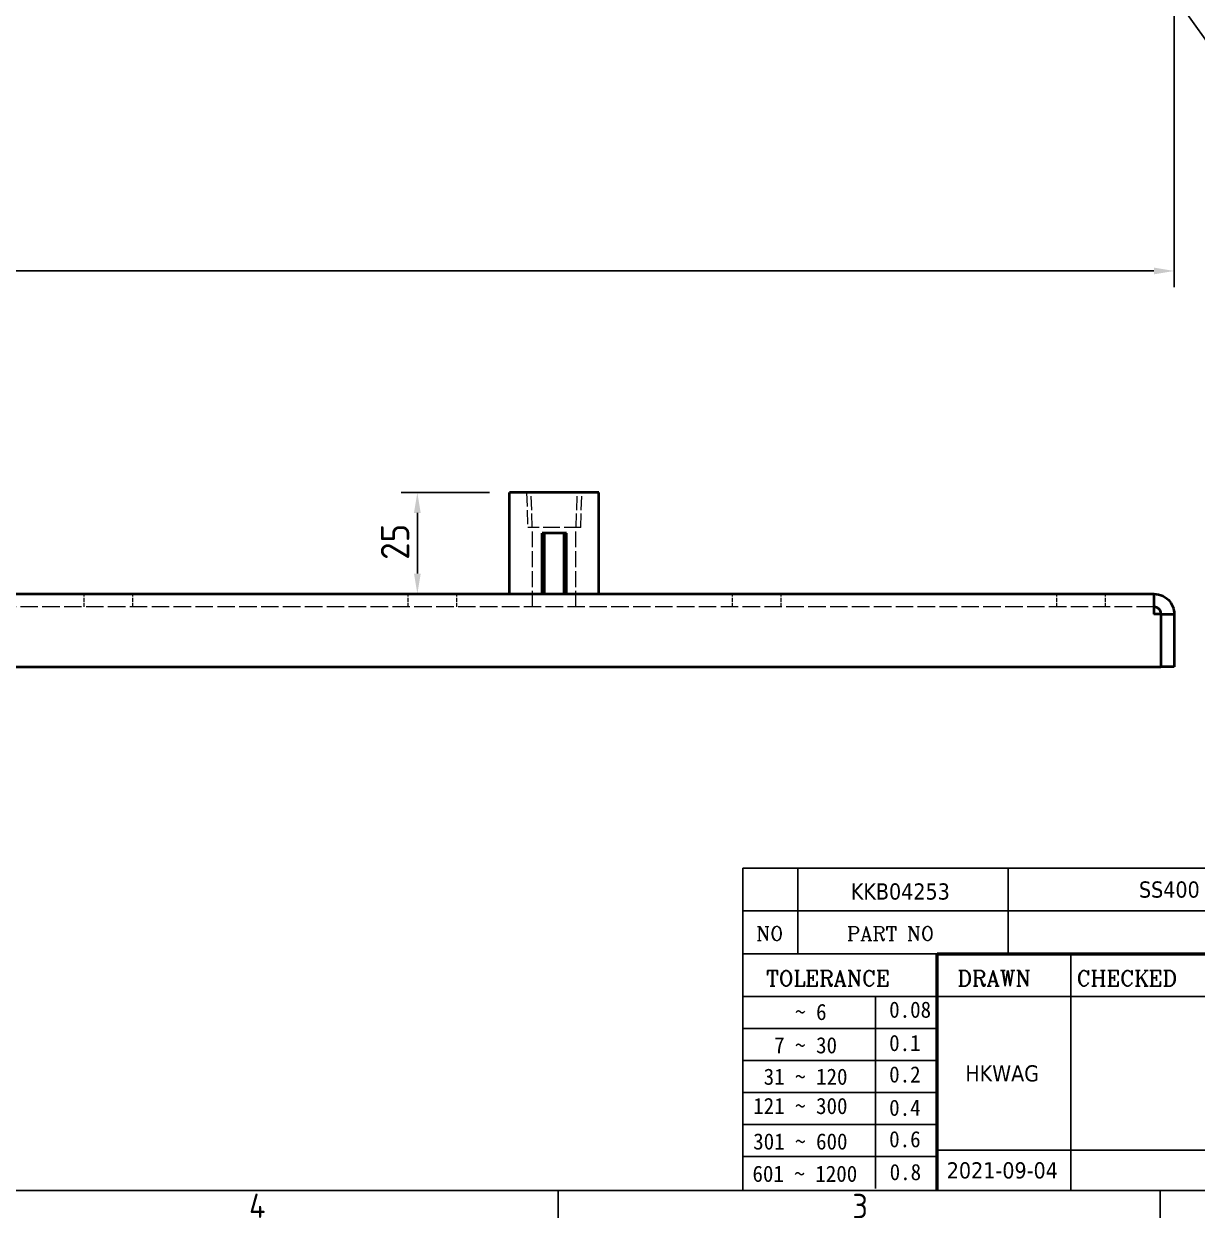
# Model space of a CAD drawing. Header units: millimetres. Extents: x 0 to 1188, y 0 to 840.
# Drawn here: x 610.6 to 900.1, y 13.2 to 307.9 of the extents above; entities that cross this region are included whole.
import ezdxf
from ezdxf.enums import TextEntityAlignment as Align

# ---------------------------------------------------------------- set-up
doc = ezdxf.new("R2010")
doc.units = ezdxf.units.MM
doc.header["$LTSCALE"] = 2
doc.linetypes.add('DASHED', pattern=[0.2067, 0.1654, -0.0413])
doc.layers.get('0').update_dxf_attribs({"color": 3, "lineweight": 25})
for name, color, linetype, lineweight in [('가려진 것(ISO)', 2, 'DASHED', 18), ('가시적인 것(ISO)', 3, 'Continuous', 40), ('가시적인 좁은 것(ISO)', 3, 'Continuous', 35), ('경계(ISO)', 7, 'Continuous', 25), ('기호(ISO)', 5, 'Continuous', 25), ('제목(ISO)', 5, 'Continuous', 50), ('치수(ISO)', 2, 'Continuous', 25)]:
    doc.layers.add(name, color=color, linetype=linetype, lineweight=lineweight)
doc.styles.add('HAN_291', font='')
doc.styles.add('RC_284', font='ROMANC.shx')
doc.styles.add('RC_287', font='ROMANC.shx')
doc.styles.add('문자 텍스트_M2B', font='isocp.shx')
doc.styles.add('치수 텍스트_PSTEK_POSCO', font='isocp.shx')
doc.styles.add('텍스트 스타일198', font='tahoma.ttf')
doc.styles.get('HAN_291').set_extended_font_data('GulimChe')
doc.dimstyles.new('치수_PSTEK_POSCO', dxfattribs={"dimscale": 2, "dimtxt": 3.5, "dimasz": 2.5, "dimexe": 2, "dimexo": 2.5, "dimgap": 1, "dimtad": 1, "dimrnd": 1e-08, "dimdsep": 46, "dimtxsty": '치수 텍스트_PSTEK_POSCO', "dimcen": 0.09, "dimdle": 10, "dimclrd": 7, "dimclre": 7, "dimclrt": 2, "dimadec": 1, "dimazin": 2, "dimtfac": 1, "dimtmove": 0, "dimatfit": 3, "dimfxl": 0, "dimtolj": 1, "dimlwd": -1, "dimlwe": -1, "dimarcsym": 0})
doc.dimstyles.new('치수_PSTEK_POSCO$7', dxfattribs={"dimscale": 2, "dimtxt": 3.5, "dimasz": 2.5, "dimexe": 2, "dimexo": 2.5, "dimgap": 1, "dimtad": 1, "dimrnd": 1e-08, "dimdsep": 46, "dimtxsty": '치수 텍스트_PSTEK_POSCO', "dimcen": 0.09, "dimdle": 10, "dimclrd": 7, "dimclre": 7, "dimclrt": 2, "dimadec": 1, "dimazin": 2, "dimtfac": 1, "dimtmove": 0, "dimatfit": 3, "dimfxl": 0, "dimtolj": 1, "dimlwd": -1, "dimlwe": -1, "dimarcsym": 0})

# ---------------------------------------------------------------- blocks, each defined once
blk = doc.blocks.new('경계 Default Border')
at = {"layer": '경계(ISO)'}
for p, q in [((371.25, 10), (371.25, 6.599999666213989)), ((445.4999923706055, 10), (445.4999923706055, 6.599999666213989))]:
    blk.add_line(p, q, dxfattribs=at)
at = {"layer": '경계(ISO)', "flags": 128}
blk.add_lwpolyline([(10, 10), (10, 410), (584.0000152587891, 410), (584.0000152587891, 10), (10, 10)], dxfattribs=at)
at = {"layer": '경계(ISO)', "color": 2, "char_height": 3.00000011920929, "attachment_point": 7, "style": '문자 텍스트_M2B'}
for s, insert in [('4', (333.0984701308117, 6.59999988079071)), ('3', (407.5435395229536, 6.57139439638704))]:
    blk.add_mtext(s, dxfattribs=dict(at, insert=insert))
blk = doc.blocks.new('제목 블록 PSTEK')
at = {"color": 180}
for p, q in [((182.475792979055, 11.79100474011392), (182.4757929790549, 51.56524660363496)), ((182.4757929790549, 51.56524660363496), (372.4757929537551, 51.56524660363496)), ((189.2651435055721, 51.56524660363496), (189.2651435055722, 41.00524660363494)), ((215.2152739891528, 41.00524660363494), (215.2152739891528, 51.56524660363496)), ((182.475792979055, 46.2852466036349), (372.4757929537551, 46.28524660363492)), ((182.475792979055, 41.00524660363493), (206.451475290024, 41.00524660363493)), ((222.9401812389276, 11.79100474011392), (222.9401812389276, 41.00524660363494)), ((182.475792979055, 35.72524660363497), (206.451475290024, 35.72524660363497)), ((198.8621818849491, 12.02524660363491), (198.8621818849491, 35.72524660363497)), ((206.451475290024, 35.72524660363497), (372.4757929537551, 35.72524660363497)), ((182.475792979055, 31.77524660363492), (206.451475290024, 31.77524660363492)), ((182.475792979055, 27.82524660363487), (206.451475290024, 27.82524660363487)), ((182.475792979055, 23.87524660363505), (206.451475290024, 23.87524660363505)), ((182.475792979055, 19.92524660363478), (206.451475290024, 19.92524660363478)), ((206.451475290024, 16.74100474011396), (255.9175931367359, 16.74100474011396)), ((182.475792979055, 15.97524660363496), (206.451475290024, 15.97524660363496)), ((182.475792979055, 11.79100474011392), (372.4757929537551, 11.79100474011389))]:
    blk.add_line(p, q, dxfattribs=at)
at = {"color": 7, "lineweight": 50}
for p, q in [((206.4514752900237, 11.79100474011392), (206.4514752900237, 41.00524660363494)), ((206.451475290024, 41.00524660363494), (372.4757929537551, 41.00524660363496))]:
    blk.add_line(p, q, dxfattribs=at)
at = {"layer": '제목(ISO)', "lineweight": 18}
blk.add_line((182.475792979055, 35.72500474011393), (182.475792979055, 11.79100474011392), dxfattribs=at)
at = {"color": 2}
for s, height, style, p in [('NO', 1.742399930953979, 'RC_284', (184.135398793432, 42.62317362549192)), ('PART NO', 1.742399930953979, 'RC_284', (195.3359407378685, 42.62317362549192)), (' TOLERANCE', 1.899999976158142, 'RC_287', (184.0872874387979, 37.00893196870329)), ('DRAWN', 1.899999976158142, 'RC_287', (208.9766620976279, 37.00893196870329)), ('CHECKED', 1.899999976158142, 'RC_287', (223.6856844514997, 37.00893196870329)), ('    ~ 6', 2.000000029802322, 'HAN_291', (183.7721304966814, 32.8176515608431)), ('0.08', 2.000000029802322, 'HAN_291', (200.5467345600617, 33.09873600004101)), ('0.1', 2.000000029802322, 'HAN_291', (200.5467345600617, 28.98646558742206)), ('  7 ~ 30', 2.000000029802322, 'HAN_291', (183.7721304966814, 28.70538114822415)), (' 31 ~ 120', 2.000000029802322, 'HAN_291', (183.7721304966814, 24.82628181916237)), ('0.2', 2.000000029802322, 'HAN_291', (200.5467345600617, 25.10736625836028)), ('121 ~ 300', 2.000000029802322, 'HAN_291', (183.7721304966814, 21.21401206133254)), ('0.4', 2.000000029802322, 'HAN_291', (200.5467345600617, 20.99509650053045)), ('301 ~ 600', 2.000000029802322, 'HAN_291', (183.7721304966814, 16.83491273227077)), ('0.6', 2.000000029802322, 'HAN_291', (200.5467345600617, 17.11599717146868)), ('601 ~ 1200', 2.000000029802322, 'HAN_291', (183.6802025156883, 12.84759660881125)), ('0.8', 2.000000029802322, 'HAN_291', (200.6097246063884, 13.05732192299702))]:
    blk.add_text(s, height=height, dxfattribs=dict(at, style=style)).set_placement(p)
at = {"layer": '제목(ISO)', "color": 7, "style": '텍스트 스타일198'}
for tag, p in [('설명_001', (231.3640608244076, 47.92245856837096)), ('재질_001', (291.700959055687, 47.92591818687281)), ('4._COLOR_001', (316.1889221240054, 48.09784565642323)), ('질량\\P3;_001', (350.3153600647622, 48.1643332325385)), ('부품_번호_001', (195.8125351691155, 47.68004260673702)), ("3._Q'TY_001", (312.7051684940307, 47.92188863680521)), ('1._MODEL_NAME_001', (325.2668051922139, 37.52172745615292)), ('제목_001', (337.0238793324635, 32.12134217035067)), ('부품_번호_001', (334.4717754223474, 26.8052465951949)), ('설계자_001', (209.9396160013646, 25.23446884679021)), ('프로젝트_001', (270.0764313937971, 16.70893296763225)), ('시트_크기_001', (260.7896290458918, 14.81730632141838)), ('작성_날짜_001', (207.6508315629738, 13.26600473167383)), ('프로젝트_002', (274.901222117311, 13.27972749742546))]:
    blk.add_attdef(tag, p, '', height=2.000000029802322, dxfattribs=at)
for tag, p in [('점검자', (231.1845342133799, 26.23312567187446)), ('엔지니어링_승인자', (247.673240162284, 26.23312567187446)), ('점검_날짜', (231.1845342133799, 14.26600474011394)), ('엔지니어링_승인_날짜', (247.6732401622839, 14.26600474011394))]:
    blk.add_attdef(tag, text='', height=2.000000029802322, dxfattribs=at).set_placement(p, align=Align.MIDDLE_CENTER)
blk = doc.blocks.new('*D52')
at = {"layer": 'Defpoints', "color": 0, "transparency": 16777216}
for p in [(128.4831490936066, 319.3149772124746), (894.4831490936074, 319.314977212475), (894.4831490936074, 246.9214202661636)]:
    blk.add_point(p, dxfattribs=at)
at = {"layer": '치수(ISO)', "color": 7, "transparency": 16777216}
for p, q in [((128.4831490936066, 314.3149772124746), (128.4831490936066, 242.9214202661636)), ((894.4831490936074, 314.314977212475), (894.4831490936074, 242.9214202661636)), ((133.4831490936066, 246.9214202661636), (889.4831490936074, 246.9214202661636))]:
    blk.add_line(p, q, dxfattribs=at)
for points in [[(133.4831490936066, 247.754753599497), (133.4831490936066, 246.0880869328303), (128.4831490936066, 246.9214202661636)], [(889.4831490936074, 247.754753599497), (889.4831490936074, 246.0880869328303), (894.4831490936074, 246.9214202661636)]]:
    blk.add_solid(points, dxfattribs=at)
at = {"layer": '치수(ISO)', "color": 2, "transparency": 16777216, "insert": (500.009527046363, 252.4214202661636), "char_height": 7, "attachment_point": 4, "style": '치수 텍스트_PSTEK_POSCO'}
blk.add_mtext('\\A1;766', dxfattribs=at)
blk = doc.blocks.new('*D56')
at = {"layer": 'Defpoints', "color": 0, "transparency": 16777216}
for p in [(730.4831490935022, 192.2230000830382), (707.71594785772, 167.2230000829671), (710.3464143290901, 167.2230000829671)]:
    blk.add_point(p, dxfattribs=at)
at = {"layer": '치수(ISO)', "color": 7, "transparency": 16777216}
for p, q in [((725.4831490935022, 192.2230000830382), (703.71594785772, 192.2230000830382)), ((707.71594785772, 187.2230000830382), (707.71594785772, 172.2230000829671))]:
    blk.add_line(p, q, dxfattribs=at)
for points in [[(706.8826145243867, 187.2230000830382), (708.5492811910534, 187.2230000830382), (707.71594785772, 192.2230000830382)], [(706.8826145243867, 172.2230000829671), (708.5492811910534, 172.2230000829671), (707.71594785772, 167.2230000829671)]]:
    blk.add_solid(points, dxfattribs=at)
at = {"layer": '치수(ISO)', "color": 2, "transparency": 16777216, "insert": (702.215258881342, 175.6391473834161), "char_height": 7, "attachment_point": 4, "rotation": 90, "style": '치수 텍스트_PSTEK_POSCO'}
blk.add_mtext('\\A1;25', dxfattribs=at)

msp = doc.modelspace()

# ---------------------------------------------------------------- linework, layer by layer
at = {"layer": '가려진 것(ISO)', "ltscale": 10.4163064956665}
for p, q in [((734.6744967541438, 192.2230000830382), (734.9434951588262, 183.6150000830381)), ((736.0726490935024, 183.6150000830381), (735.8036506888197, 192.2230000830382)), ((746.8936490935025, 183.6150000830381), (747.1626474981849, 192.2230000830382)), ((748.0228030281785, 183.6150000830381), (748.2918014328609, 192.2230000830382))]:
    msp.add_line(p, q, dxfattribs=at)
at = {"layer": '가려진 것(ISO)', "ltscale": 12.42436408996582}
msp.add_line((748.0228030281785, 183.6150000830381), (734.9434951588262, 183.6150000830381), dxfattribs=at)
at = {"layer": '가려진 것(ISO)', "ltscale": 11.84808921813965}
for p, q in [((736.1236490935023, 164.0230000830382), (736.1236490935023, 183.6150000830381)), ((746.8426490935024, 164.0230000830382), (746.8426490935024, 183.6150000830381))]:
    msp.add_line(p, q, dxfattribs=at)
at = {"layer": '가려진 것(ISO)', "ltscale": 3.047414541244507}
for p, q in [((625.4831490935023, 164.0230000829728), (625.4831490935023, 167.2230000829728)), ((637.4831490935023, 164.0230000829728), (637.4831490935023, 167.2230000829727)), ((705.4831490935023, 164.0230000829727), (705.4831490935023, 167.2230000829726)), ((717.4831490935023, 164.0230000829727), (717.4831490935023, 167.2230000829726)), ((785.4831490935023, 164.0230000829726), (785.4831490935023, 167.2230000829726)), ((797.4831490935023, 164.0230000829726), (797.4831490935023, 167.2230000829726)), ((865.4831490935023, 164.0230000829725), (865.4831490935023, 167.2230000829725)), ((877.4831490935023, 164.0230000829725), (877.4831490935023, 167.2230000829725))]:
    msp.add_line(p, q, dxfattribs=at)
at = {"layer": '가려진 것(ISO)', "ltscale": 13.06240940093994}
msp.add_line((889.4831490935023, 164.0230000829669), (133.4831490935024, 164.0230000829677), dxfattribs=at)
at = {"layer": '가시적인 것(ISO)'}
for p, q in [((752.4831490935023, 192.2230000830382), (730.4831490935023, 192.2230000830382)), ((730.4831490935023, 167.2230000830381), (730.4831490935023, 192.2230000830382)), ((752.4831490935023, 167.223000083038), (752.4831490935024, 192.2230000830382)), ((744.4831490935023, 182.2230000830072), (738.4831490935023, 182.2230000830072)), ((738.4831490935023, 167.2230000830075), (738.4831490935023, 182.2230000830072)), ((744.4831490935023, 167.2230000830075), (744.4831490935023, 182.2230000830072)), ((133.4831490935024, 167.2230000829677), (889.4831490935023, 167.2230000829669)), ((891.212438415384, 162.223000082967), (889.4831490935028, 162.223000082967)), ((891.212438415384, 162.223000082967), (891.2124384153842, 149.2230000829661)), ((891.2831490935027, 149.2230000829658), (891.2831490935027, 162.2230000829668)), ((891.2831490935027, 162.2230000829668), (894.4831490935028, 162.223000082967)), ((894.4831490935028, 162.223000082967), (894.4831490935028, 149.2230000829659)), ((131.7538597716206, 149.2230000829661), (891.2124384153842, 149.2230000829661)), ((894.4831490935028, 149.2230000829659), (891.2831490935027, 149.2230000829658))]:
    msp.add_line(p, q, dxfattribs=at)
for points, knots in [([(889.4831490935024, 167.2230000829681), (889.4831490935032, 166.9340103813358), (889.483149093502, 166.5005258288879), (889.483149093502, 165.3181948011934), (889.483149093502, 164.926495690145), (889.4831490935021, 164.4882560011582), (889.4831490935021, 164.0230000638655)], [0, 0, 0, 0, 0.5750445892933156, 0.5750445892933156, 0.5750445892933156, 0.7655533801169538, 0.7655533801169538, 0.7655533801169538, 0.7655533801169538]), ([(889.4831490935023, 167.2230000829672), (890.9886123081546, 167.2230000829673), (892.4780101898336, 166.5005258285763), (893.4099505477091, 165.3181948004673), (893.718696745583, 164.9264956896045), (893.9683814653552, 164.4882560008721), (894.1479106167486, 164.0230000638677)], [0, 0, 0, 0, 0.5750445894110514, 0.5750445894110514, 0.5750445894110514, 0.7655533801166992, 0.7655533801166992, 0.7655533801166992, 0.7655533801166992]), ([(891.2831490935023, 162.2230000829675), (891.2831490935023, 162.9226761580077), (890.8350011345269, 163.6021457131174), (890.1918361074416, 163.8776186844201), (889.9686448607238, 163.9732133658984), (889.7259508145395, 164.0230000829673), (889.4831490935024, 164.0230000829673)], [-1, -1, -1, -1, -0.2576206272947585, -0.2576206272947585, -0.2576206272947585, 0, 0, 0, 0])]:
    msp.add_open_spline(points, degree=3, knots=knots, dxfattribs=at)
for points in [[(889.4831490935021, 164.0230000638655), (889.4831490935021, 163.450440228662), (889.4831490934976, 162.8367798985364), (889.4831490935028, 162.223000082967)], [(894.1479106167486, 164.0230000638677), (894.3688453177607, 163.4504402286638), (894.4831490935023, 162.8367798985378), (894.4831490935023, 162.2230000829675)]]:
    msp.add_open_spline(points, degree=3, dxfattribs=at)
at = {"layer": '가시적인 좁은 것(ISO)'}
for p, q in [((739.0821490935024, 182.2230000830072), (739.0821490935024, 167.2230000830075)), ((743.8841490935023, 167.2230000830075), (743.8841490935023, 182.2230000830072))]:
    msp.add_line(p, q, dxfattribs=at)

# ---------------------------------------------------------------- block references
at = {"xscale": 2, "yscale": 2, "zscale": 2}
msp.add_blockref('경계 Default Border', (0, 0), dxfattribs=at)
ref = msp.add_blockref('제목 블록 PSTEK', (423.0484140924897, -3.58200948022779), dxfattribs=dict(xscale=2, yscale=2, zscale=2))
ref.add_attrib('설계자_001', 'HKWAG', (842.9276460952188, 46.88692821335263), dxfattribs={"layer": '제목(ISO)', "color": 7, "height": 4.000000059604645, "style": '텍스트 스타일198'})
ref.add_attrib('작성_날짜_001', '2021-09-04', (838.3500772184373, 22.94999998311987), dxfattribs={"layer": '제목(ISO)', "color": 7, "height": 4.000000059604645, "style": '텍스트 스타일198'})
ref.add_attrib('설명_001', 'SS400 t=3.2*766*256*102', (885.776535741305, 92.26290765651414), dxfattribs={"layer": '제목(ISO)', "color": 7, "height": 4.000000059604645, "style": '텍스트 스타일198'})
ref.add_attrib('부품_번호_001', 'KKB04253', (814.6734844307206, 91.77807573324625), dxfattribs={"layer": '제목(ISO)', "color": 7, "height": 4.000000059604645, "style": '텍스트 스타일198'})

# ---------------------------------------------------------------- dimensions: what is measured, and where the dimension line sits
at = {"layer": '치수(ISO)', "color": 7}
for base, p1, p2, angle, override, picture, middle in [((894.4831490936074, 246.9214202661636), (128.4831490936066, 319.3149772124746), (894.4831490936074, 319.314977212475), 180, {"dimdec": 2, "dimtp": 0, "dimtm": -0, "dimtdec": 2, "dimtofl": 0, "dimatfit": 1}, '*D52', (506.483149093607, 246.9214202661636)), ((707.71594785772, 167.2230000829671), (730.4831490935022, 192.2230000830382), (710.3464143290901, 167.2230000829671), 270, {"dimdec": 2, "dimse2": 1, "dimtp": 0, "dimtm": -0, "dimtdec": 2, "dimtofl": 0, "dimatfit": 1}, '*D56', (707.71594785772, 179.7230000830026))]:
    dim = msp.add_linear_dim(base=base, p1=p1, p2=p2, angle=angle, dimstyle='치수_PSTEK_POSCO', override=override, dxfattribs=at)
    dim.commit()
    dim.dimension.update_dxf_attribs({"geometry": picture, "text_midpoint": middle, "dimtype": 160})

# ---------------------------------------------------------------- leaders
at = {"layer": '기호(ISO)', "color": 7, "annotation_type": 0, "has_hookline": 1, "hookline_direction": 0, "text_width": 70.68794611259364}
msp.add_leader([(891.2831490936073, 319.314977212475), (917.8991477514279, 281.9830610112308), (922.8991477514279, 281.9830610112308)], dimstyle='치수_PSTEK_POSCO$7', override={"dimtad": 0}, dxfattribs=at)

doc.saveas('drawing.dxf')
